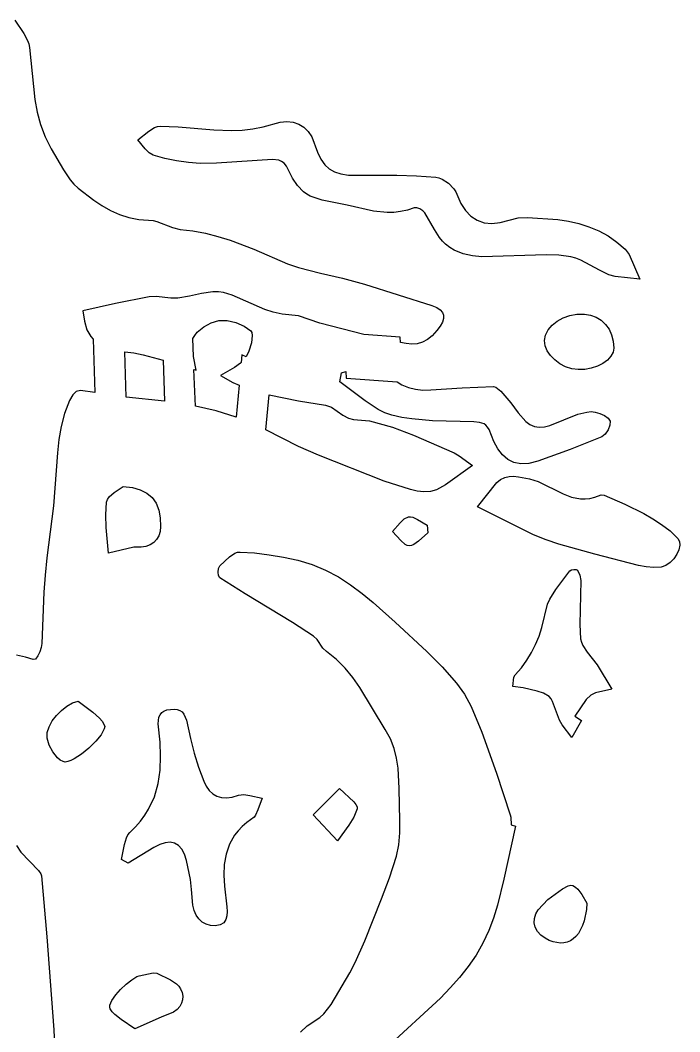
# Model space of a CAD drawing. Header units: centimetres. Extents: x 3 to 18, y 0.8 to 29.
# Drawn here: x 10.31 to 13.88, y 23.52 to 28.99 of the extents above; entities that cross this region are included whole.
import ezdxf

# ---------------------------------------------------------------- set-up
doc = ezdxf.new("R2010")
doc.units = ezdxf.units.CM
doc.layers.add('CUT', color=7, linetype='Continuous')

msp = doc.modelspace()

# ---------------------------------------------------------------- linework, layer by layer
at = {"layer": 'CUT'}
for points in [[(10.282205, 28.986707), (10.330506, 28.914111), (10.351291, 28.877412), (10.35844, 28.858676), (10.36251, 28.839572), (10.391408, 28.559032), (10.403873, 28.490144), (10.421626, 28.422412), (10.446262, 28.356167), (10.479376, 28.291738), (10.544736, 28.177098), (10.58133, 28.123687), (10.60198, 28.099857), (10.624722, 28.078668), (10.708882, 28.013646), (10.75311, 27.984312), (10.799218, 27.958289), (10.847542, 27.936472), (10.898419, 27.919755), (10.952184, 27.909032), (11.029995, 27.903249), (11.050759, 27.898125), (11.133968, 27.865562), (11.176174, 27.855826), (11.24544, 27.847506), (11.313621, 27.834756), (11.380668, 27.818095), (11.446534, 27.798045), (11.574527, 27.749853), (11.755915, 27.669187), (11.815188, 27.64908), (11.934689, 27.618682), (12.054177, 27.592507), (12.172109, 27.559916), (12.536636, 27.444097), (12.56322, 27.433049), (12.58244, 27.420705), (12.594675, 27.40688), (12.600306, 27.391393), (12.599714, 27.374058), (12.593279, 27.354693), (12.581382, 27.333114), (12.564402, 27.309139), (12.539093, 27.28071), (12.51296, 27.259835), (12.485924, 27.245837), (12.457908, 27.238038), (12.428834, 27.235762), (12.398625, 27.238333), (12.367386, 27.245034), (12.365434, 27.273072), (12.169394, 27.288465), (11.93189, 27.349399), (11.815829, 27.387836), (11.726978, 27.397336), (11.67923, 27.408037), (11.633317, 27.423458), (11.456529, 27.499745), (11.411176, 27.514322), (11.38268, 27.519034), (11.353001, 27.519052), (11.291109, 27.509577), (11.227518, 27.495044), (11.164251, 27.484599), (11.125326, 27.484881), (11.046908, 27.492735), (11.008684, 27.490833), (10.827508, 27.455132), (10.649888, 27.415662), (10.658308, 27.359588), (10.672583, 27.3137), (10.692634, 27.276967), (10.70547, 27.262705), (10.714558, 26.974291), (10.638132, 26.98457), (10.614256, 26.978687), (10.595185, 26.961444), (10.577856, 26.930129), (10.551651, 26.860802), (10.533192, 26.790541), (10.520817, 26.719547), (10.512863, 26.648022), (10.49202, 26.360648), (10.455614, 26.080862), (10.446052, 25.987388), (10.439986, 25.895093), (10.427877, 25.617654), (10.424483, 25.594678), (10.417496, 25.571635), (10.407135, 25.550401), (10.393621, 25.532852), (10.381667, 25.530803), (10.340801, 25.543384), (10.292077, 25.554303)], [(11.82576, 23.51664), (11.863042, 23.549427), (11.930463, 23.594658), (11.952817, 23.615504), (11.992503, 23.666204), (12.092863, 23.83572), (12.12207, 23.892554), (12.173841, 24.009355), (12.264839, 24.23633), (12.307124, 24.350919), (12.344882, 24.466848), (12.358186, 24.528591), (12.363845, 24.592808), (12.364283, 24.657998), (12.359453, 24.832852), (12.353963, 24.942794), (12.346259, 24.996957), (12.333207, 25.050199), (12.313275, 25.102234), (12.284932, 25.152774), (12.14754, 25.379108), (12.109953, 25.433284), (12.068184, 25.484375), (12.02079, 25.531319), (11.966329, 25.573055), (11.947383, 25.59142), (11.916032, 25.638043), (11.897212, 25.65684), (11.783053, 25.729933), (11.527577, 25.884971), (11.390381, 25.972933), (11.384264, 25.984412), (11.382025, 26.003485), (11.383877, 26.023247), (11.390031, 26.03679), (11.443258, 26.086362), (11.471737, 26.104874), (11.485852, 26.11009), (11.499661, 26.111672), (11.578203, 26.10651), (11.656684, 26.096919), (11.734754, 26.083599), (11.812064, 26.067249), (11.88954, 26.04462), (11.962363, 26.014234), (12.031184, 25.977238), (12.096653, 25.93478), (12.159419, 25.888007), (12.220133, 25.838066), (12.338004, 25.733274), (12.510307, 25.57379), (12.592784, 25.490535), (12.670427, 25.403315), (12.712849, 25.343321), (12.74822, 25.277227), (12.806423, 25.137707), (12.886112, 24.91567), (12.960454, 24.691591), (12.963379, 24.678356), (12.964917, 24.63623), (12.988525, 24.629855), (12.92618, 24.34362), (12.890803, 24.202208), (12.869311, 24.133046), (12.844234, 24.065339), (12.81274, 23.997264), (12.775432, 23.932498), (12.733076, 23.870726), (12.686439, 23.811634), (12.636285, 23.754907), (12.583382, 23.700231), (12.294049, 23.432597)], [(10.290707, 24.52571), (10.315623, 24.489264), (10.409967, 24.390366), (10.422661, 24.371352), (10.426966, 24.360713), (10.454719, 24.031215), (10.492491, 23.528762), (10.501614, 23.313376)]]:
    msp.add_lwpolyline(points, dxfattribs=at)
for points in [[(12.331288, 27.947825), (12.294655, 27.946969), (12.221239, 27.954276), (12.079559, 27.987177), (11.943391, 28.013423), (11.8792, 28.035219), (11.860523, 28.045476), (11.842653, 28.058958), (11.810037, 28.093318), (11.782772, 28.133745), (11.751164, 28.197583), (11.738475, 28.213197), (11.724421, 28.223527), (11.709211, 28.22958), (11.676164, 28.232873), (11.373473, 28.213438), (11.284428, 28.212343), (11.220484, 28.216692), (11.156569, 28.226274), (11.093238, 28.24006), (11.031051, 28.257022), (11.007758, 28.270179), (10.98693, 28.291658), (10.947034, 28.340552), (11.007588, 28.387086), (11.037888, 28.406362), (11.053061, 28.412169), (11.068253, 28.414342), (11.164587, 28.411109), (11.357325, 28.394827), (11.453748, 28.390384), (11.510871, 28.392435), (11.568275, 28.39954), (11.624993, 28.41126), (11.71716, 28.436307), (11.7528, 28.438903), (11.786386, 28.435007), (11.817319, 28.424685), (11.845002, 28.407997), (11.868836, 28.385009), (11.888224, 28.355783), (11.918679, 28.273623), (11.936596, 28.235617), (11.957272, 28.205594), (11.981663, 28.182781), (12.010724, 28.166409), (12.04541, 28.155707), (12.086674, 28.149904), (12.347465, 28.14868), (12.453261, 28.14594), (12.558601, 28.138637), (12.575129, 28.135059), (12.592484, 28.127839), (12.626796, 28.104997), (12.655787, 28.075165), (12.666489, 28.059206), (12.693572, 27.996093), (12.718308, 27.957223), (12.747659, 27.926882), (12.781376, 27.905166), (12.819206, 27.892172), (12.860898, 27.887995), (12.906201, 27.892734), (13.002814, 27.917717), (13.054007, 27.920497), (13.217261, 27.909269), (13.27498, 27.900328), (13.331269, 27.887409), (13.385864, 27.870082), (13.438502, 27.847917), (13.488916, 27.820486), (13.536844, 27.787358), (13.582019, 27.748105), (13.602399, 27.720997), (13.660574, 27.586826), (13.526838, 27.600924), (13.493727, 27.610062), (13.442038, 27.634686), (13.341113, 27.689565), (13.315226, 27.699852), (13.288677, 27.707188), (13.222623, 27.715914), (13.155093, 27.717579), (12.807409, 27.707511), (12.755736, 27.712105), (12.705458, 27.723544), (12.657035, 27.743968), (12.633662, 27.758219), (12.610925, 27.77552), (12.593538, 27.792542), (12.578157, 27.811888), (12.551366, 27.855301), (12.499353, 27.945235), (12.487712, 27.956733), (12.471828, 27.966468), (12.455337, 27.972276), (12.441872, 27.971989), (12.404815, 27.960039), (12.367981, 27.952083)], [(11.533414, 27.167781), (11.510192, 27.178187), (11.506167, 27.135748), (11.502652, 27.132037), (11.469081, 27.109394), (11.393628, 27.065994), (11.460577, 27.028584), (11.49461, 27.013879), (11.478133, 26.840143), (11.37081, 26.874166), (11.258281, 26.900457), (11.250425, 27.099319), (11.263548, 27.095442), (11.247666, 27.169166), (11.244475, 27.265754), (11.254995, 27.28291), (11.26887, 27.2995), (11.304024, 27.329248), (11.344613, 27.351537), (11.385314, 27.362906), (11.430284, 27.36251), (11.477197, 27.352074), (11.521453, 27.333269), (11.55845, 27.307764), (11.56407, 27.297923), (11.566139, 27.282754), (11.56138, 27.242109), (11.547677, 27.197191)], [(13.363457, 27.099263), (13.327205, 27.097865), (13.292672, 27.102602), (13.259326, 27.113505), (13.228271, 27.129619), (13.20061, 27.149987), (13.177446, 27.173653), (13.159881, 27.199662), (13.14902, 27.227059), (13.145965, 27.254887), (13.15172, 27.284905), (13.165594, 27.31283), (13.186558, 27.33798), (13.213581, 27.35967), (13.245634, 27.377215), (13.281687, 27.389933), (13.320709, 27.397139), (13.361671, 27.398148), (13.394703, 27.39295), (13.424962, 27.38155), (13.451959, 27.364514), (13.475201, 27.342409), (13.4942, 27.3158), (13.508463, 27.285254), (13.517499, 27.251337), (13.520818, 27.214614), (13.516626, 27.191625), (13.504443, 27.169662), (13.485406, 27.149414), (13.460651, 27.131564), (13.431317, 27.116798), (13.39854, 27.105803)], [(10.926392, 27.188046), (10.975656, 27.178479), (11.083536, 27.14968), (11.092382, 26.926673), (10.883552, 26.948185), (10.876769, 27.194532)], [(13.469568, 26.849539), (13.489837, 26.834915), (13.500309, 26.818541), (13.498992, 26.796875), (13.488849, 26.771822), (13.473082, 26.749269), (13.454895, 26.735099), (13.283306, 26.665878), (13.109093, 26.603011), (13.060434, 26.590369), (13.017408, 26.588233), (12.979587, 26.59587), (12.946541, 26.612545), (12.917841, 26.637525), (12.893059, 26.670079), (12.871764, 26.709471), (12.846049, 26.773342), (12.83795, 26.787347), (12.829008, 26.79761), (12.819, 26.804754), (12.794893, 26.812181), (12.763845, 26.814619), (12.539454, 26.8217), (12.428515, 26.831184), (12.374084, 26.839826), (12.320623, 26.851988), (12.282894, 26.865034), (12.24645, 26.882886), (12.176285, 26.928769), (12.038901, 27.031559), (12.047548, 27.081029), (12.071769, 27.087634), (12.074248, 27.052302), (12.349865, 27.03237), (12.375106, 27.016198), (12.410237, 27.001069), (12.447786, 26.991571), (12.487839, 26.987447), (12.530483, 26.988441), (12.699729, 26.999983), (12.869177, 27.007122), (12.882701, 27.003665), (12.909956, 26.982069), (12.96267, 26.917918), (13.002336, 26.86376), (13.044117, 26.817613), (13.066809, 26.800894), (13.09124, 26.7902), (13.117207, 26.786629), (13.144884, 26.789212), (13.173907, 26.796559), (13.326496, 26.856189), (13.373569, 26.868079), (13.397221, 26.870578), (13.419782, 26.868643), (13.444538, 26.861189)], [(12.529279, 26.438696), (12.493492, 26.437187), (12.456668, 26.441377), (12.421807, 26.449444), (12.279508, 26.495522), (11.923052, 26.636063), (11.816345, 26.682717), (11.63983, 26.772847), (11.657559, 26.960575), (11.816286, 26.929814), (11.962385, 26.906182), (11.99415, 26.89426), (12.054694, 26.852392), (12.086487, 26.835068), (12.113294, 26.828439), (12.199152, 26.82117), (12.323639, 26.787307), (12.437943, 26.743148), (12.657027, 26.647571), (12.684135, 26.63253), (12.756507, 26.57949), (12.611225, 26.4753), (12.561026, 26.447725)], [(13.871342, 26.124214), (13.860332, 26.099321), (13.844399, 26.075485), (13.824382, 26.054669), (13.801119, 26.038835), (13.77545, 26.029945), (13.735556, 26.027157), (13.694301, 26.031057), (13.652779, 26.039164), (13.417438, 26.099932), (13.223705, 26.154372), (13.153968, 26.176836), (13.086423, 26.204932), (12.784228, 26.355953), (12.887314, 26.487148), (12.908336, 26.5042), (12.930377, 26.514902), (12.953675, 26.520222), (12.978467, 26.521129), (13.00499, 26.518592), (13.064179, 26.507064), (13.110805, 26.492442), (13.24605, 26.426141), (13.292147, 26.408549), (13.340032, 26.399204), (13.364885, 26.398748), (13.390472, 26.401702), (13.41689, 26.408516), (13.451207, 26.421425), (13.467639, 26.419539), (13.579251, 26.369658), (13.681688, 26.319642), (13.731099, 26.291573), (13.778677, 26.260407), (13.823951, 26.225351), (13.86645, 26.185613), (13.87524, 26.169323), (13.876591, 26.148202)], [(11.045741, 26.375371), (11.060626, 26.338836), (11.068903, 26.296583), (11.070693, 26.248801), (11.067644, 26.222181), (11.060228, 26.198891), (11.048677, 26.179091), (11.033222, 26.162944), (11.014093, 26.15061), (10.991521, 26.142252), (10.965737, 26.13803), (10.925273, 26.13707), (10.789021, 26.105172), (10.777127, 26.244381), (10.774255, 26.31355), (10.778778, 26.38167), (10.78356, 26.396017), (10.792828, 26.409447), (10.819484, 26.433187), (10.86794, 26.465618), (10.91769, 26.460526), (10.960223, 26.448766), (10.995662, 26.430526), (11.024127, 26.405998)], [(12.409789, 26.301807), (12.421228, 26.302332), (12.433329, 26.299709), (12.458939, 26.287787), (12.511704, 26.256599), (12.514771, 26.214764), (12.464683, 26.169883), (12.43974, 26.151664), (12.427357, 26.146344), (12.415059, 26.144589), (12.403501, 26.147006), (12.39203, 26.153159), (12.369277, 26.173397), (12.323979, 26.222627), (12.365217, 26.270134), (12.386557, 26.290466)], [(13.28287, 26.010663), (13.290773, 26.01505), (13.303531, 26.017004), (13.316137, 26.016407), (13.323588, 26.013142), (13.336413, 25.986503), (13.341194, 25.957216), (13.335591, 25.719928), (13.340849, 25.641745), (13.345167, 25.623416), (13.353076, 25.605547), (13.376391, 25.57072), (13.430062, 25.501463), (13.509166, 25.370351), (13.420529, 25.351052), (13.396119, 25.337991), (13.371164, 25.313875), (13.309021, 25.225111), (13.346243, 25.200623), (13.293756, 25.109472), (13.240797, 25.177591), (13.226062, 25.201824), (13.189295, 25.30386), (13.180916, 25.317965), (13.170386, 25.329755), (13.14086, 25.3482), (13.10565, 25.36026), (13.030545, 25.378229), (12.973878, 25.383833), (12.980438, 25.435189), (12.987358, 25.447815), (13.02093, 25.486278), (13.050319, 25.526325), (13.075806, 25.568009), (13.097671, 25.611383), (13.116197, 25.656497), (13.131664, 25.703405), (13.161913, 25.830409), (13.173593, 25.857273), (13.206222, 25.909339)], [(10.624621, 25.305892), (10.703774, 25.246048), (10.739744, 25.214308), (10.754517, 25.196819), (10.766268, 25.177806), (10.768179, 25.167685), (10.765517, 25.154996), (10.748587, 25.123851), (10.719694, 25.088236), (10.683057, 25.052018), (10.642892, 25.019062), (10.603418, 24.993234), (10.585258, 24.984201), (10.568852, 24.9784), (10.554727, 24.976313), (10.543411, 24.978425), (10.528236, 24.987203), (10.513581, 24.999335), (10.487286, 25.030971), (10.467432, 25.06795), (10.456926, 25.104891), (10.457783, 25.135475), (10.467497, 25.167204), (10.484512, 25.198726), (10.507272, 25.228687), (10.53422, 25.255737), (10.563798, 25.278522), (10.594451, 25.295691)], [(11.251829, 25.02497), (11.276157, 24.948368), (11.304129, 24.873336), (11.317497, 24.845844), (11.333759, 24.823013), (11.352902, 24.805072), (11.374914, 24.792247), (11.399781, 24.784765), (11.427489, 24.782852), (11.458027, 24.786737), (11.491379, 24.796645), (11.52017, 24.800586), (11.552201, 24.79586), (11.618568, 24.780241), (11.596639, 24.717649), (11.583794, 24.689294), (11.57554, 24.677981), (11.536487, 24.649005), (11.511098, 24.627504), (11.48917, 24.604947), (11.470492, 24.581394), (11.442037, 24.531544), (11.424044, 24.478438), (11.414823, 24.422561), (11.412684, 24.364398), (11.415936, 24.304433), (11.429325, 24.193337), (11.430655, 24.168441), (11.428983, 24.145106), (11.423004, 24.124497), (11.411409, 24.107777), (11.392894, 24.096111), (11.366149, 24.090664), (11.340482, 24.091948), (11.316925, 24.09884), (11.29586, 24.110933), (11.277668, 24.127816), (11.262732, 24.149082), (11.251433, 24.174322), (11.244155, 24.203125), (11.238156, 24.287764), (11.23119, 24.34045), (11.209803, 24.444736), (11.199026, 24.478677), (11.184583, 24.505398), (11.16671, 24.524895), (11.145644, 24.537161), (11.121621, 24.542191), (11.094878, 24.53998), (11.065649, 24.530522), (11.034173, 24.513812), (10.894601, 24.430337), (10.85904, 24.449768), (10.87482, 24.530091), (10.885517, 24.567141), (10.893595, 24.582639), (10.904266, 24.595264), (10.935083, 24.625319), (10.962141, 24.656327), (10.985646, 24.688233), (11.005798, 24.720986), (11.036857, 24.788824), (11.05694, 24.859419), (11.067669, 24.932355), (11.070664, 25.007211), (11.067547, 25.08357), (11.058184, 25.182921), (11.06171, 25.218486), (11.06755, 25.232244), (11.076482, 25.243386), (11.088785, 25.251963), (11.10474, 25.258026), (11.144052, 25.262461), (11.160758, 25.260369), (11.17495, 25.255256), (11.186838, 25.247026), (11.196629, 25.235585), (11.210755, 25.202691), (11.231495, 25.102684)], [(12.132358, 24.73485), (12.133101, 24.724124), (12.114831, 24.678299), (12.08794, 24.634732), (12.026934, 24.549493), (11.895531, 24.690259), (12.037069, 24.833536), (12.114783, 24.760517), (12.125823, 24.747093)], [(13.326361, 24.288764), (13.347821, 24.260642), (13.375001, 24.213014), (13.371692, 24.17819), (13.359527, 24.117694), (13.350858, 24.092028), (13.328814, 24.049876), (13.315626, 24.033397), (13.301118, 24.019985), (13.285383, 24.009645), (13.268516, 24.002379), (13.250609, 23.99819), (13.231756, 23.997081), (13.191585, 24.004117), (13.170453, 24.012267), (13.148749, 24.02351), (13.124984, 24.040782), (13.10726, 24.060915), (13.095642, 24.083149), (13.090196, 24.106723), (13.090986, 24.130876), (13.098078, 24.15485), (13.111536, 24.177882), (13.163978, 24.233914), (13.242354, 24.290054), (13.273729, 24.306922), (13.287256, 24.310188), (13.298689, 24.308649), (13.313347, 24.300257)], [(11.140504, 23.623696), (11.07397, 23.596706), (10.931793, 23.53305), (10.857135, 23.583507), (10.823201, 23.610558), (10.809258, 23.625713), (10.798161, 23.642402), (10.795789, 23.651261), (10.796838, 23.662008), (10.807735, 23.687823), (10.827915, 23.717165), (10.854445, 23.747347), (10.884387, 23.775687), (10.914808, 23.7995), (10.942772, 23.816102), (10.954916, 23.82086), (11.030874, 23.836408), (11.049468, 23.834001), (11.124128, 23.799607), (11.156393, 23.777338), (11.169083, 23.764418), (11.178648, 23.750111), (11.186393, 23.730826), (11.190025, 23.710985), (11.189373, 23.691167), (11.184265, 23.671951), (11.174532, 23.653915), (11.160002, 23.637637)]]:
    msp.add_lwpolyline(points, close=True, dxfattribs=at)

doc.saveas('drawing.dxf')
